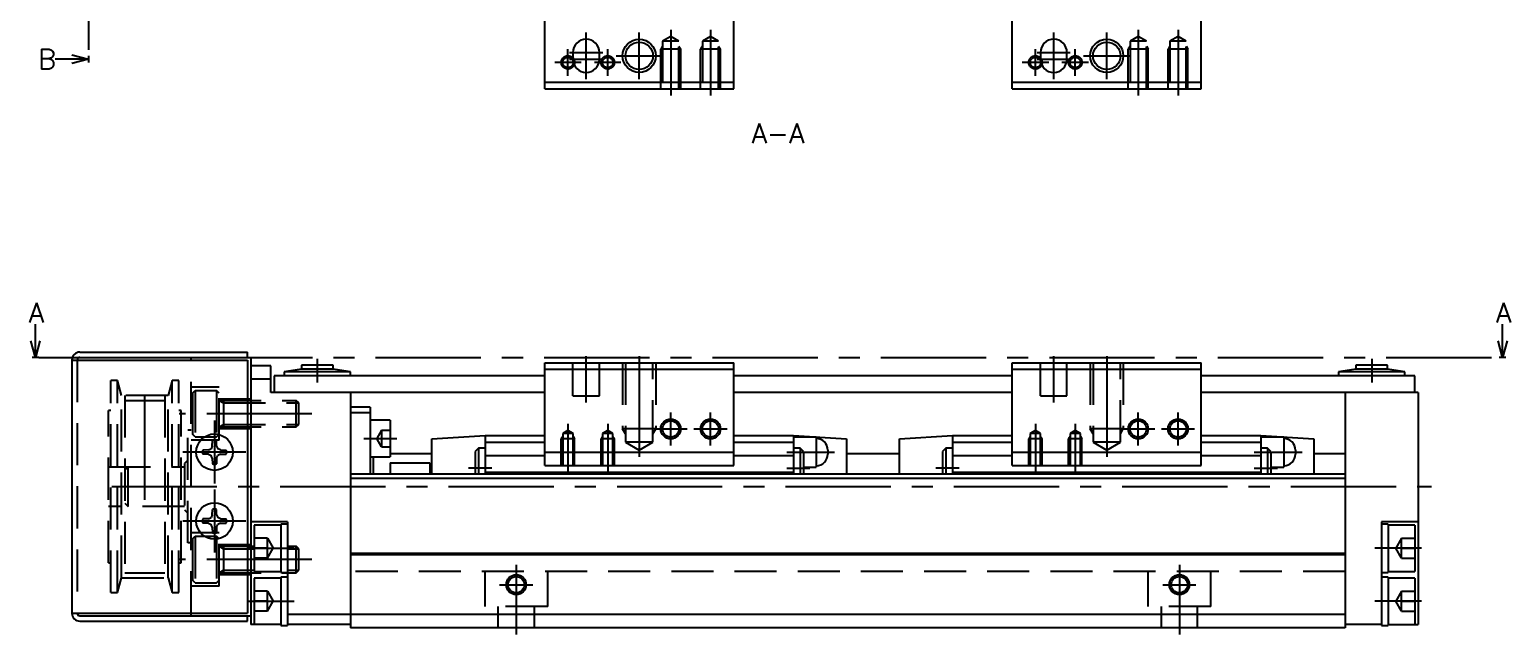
# Model space of a CAD drawing. Extents: x -2 to 470, y -8 to 279.
# Drawn here: x 246.4 to 469.7, y 9 to 100.3 of the extents above; entities that cross this region are included whole.
import ezdxf

# ---------------------------------------------------------------- set-up
doc = ezdxf.new("R2010")
doc.units = 0
doc.header["$LTSCALE"] = 0.5
doc.linetypes.add('CENTER', pattern=[50.8, 31.75, -6.35, 6.35, -6.35])
doc.linetypes.add('DASHED', pattern=[19.05, 12.7, -6.35])
for name, color, linetype in [('MSM_CENTER', 1, 'CENTER'), ('MSM_CONTINUOUS', 7, 'CONTINUOUS'), ('MSM_DASHED', 4, 'DASHED'), ('MSM_NARROW', 5, 'CONTINUOUS'), ('MSM_PART_NUMBER', 7, 'CONTINUOUS')]:
    doc.layers.add(name, color=color, linetype=linetype)
doc.styles.get("Standard").update_dxf_attribs({"font": 'txt.shx', "height": 3, "bigfont": 'bigfont.shx'})

msp = doc.modelspace()

# ---------------------------------------------------------------- linework, layer by layer
at = {"layer": 'MSM_CENTER'}
for p, q in [((255.26, 240.06), (255.26, 96.3)), ((330.31, 92.8), (330.31, 99.8)), ((338.31, 92.8), (338.31, 99.8)), ((343.06, 100.21), (343.06, 90.3)), ((349.06, 100.21), (349.06, 90.3)), ((400.81, 92.8), (400.81, 99.8)), ((408.81, 92.8), (408.81, 99.8)), ((413.56, 100.21), (413.56, 90.3)), ((419.56, 100.21), (419.56, 90.3)), ((327.56, 93.3), (327.56, 97.3)), ((327.81, 96.8), (332.81, 96.8)), ((333.56, 93.3), (333.56, 97.3)), ((334.81, 96.3), (341.81, 96.3)), ((398.06, 93.3), (398.06, 97.3)), ((398.31, 96.8), (403.31, 96.8)), ((404.06, 93.3), (404.06, 97.3)), ((405.31, 96.3), (412.31, 96.3)), ((329.56, 95.3), (325.56, 95.3)), ((327.81, 95.8), (332.81, 95.8)), ((335.56, 95.3), (331.56, 95.3)), ((400.06, 95.3), (396.06, 95.3)), ((398.31, 95.8), (403.31, 95.8)), ((406.06, 95.3), (402.06, 95.3)), ((247.76, 50.8), (468.5, 50.8)), ((289.76, 50.6), (289.76, 47)), ((330.31, 44), (330.31, 51)), ((338.31, 51), (338.31, 35.81)), ((400.81, 44), (400.81, 51)), ((408.81, 51), (408.81, 35.81)), ((448.76, 50.6), (448.76, 47)), ((263.76, 29.3), (263.76, 47.05)), ((343.06, 37.5), (343.06, 42.5)), ((349.06, 37.5), (349.06, 42.5)), ((413.56, 37.5), (413.56, 42.5)), ((419.56, 37.5), (419.56, 42.5)), ((288.96, 42.3), (268.96, 42.3)), ((274.26, 41.25), (274.26, 31.75)), ((327.56, 40.76), (327.56, 33.5)), ((333.56, 40.76), (333.56, 33.5)), ((398.06, 40.76), (398.06, 33.5)), ((404.06, 40.76), (404.06, 33.5)), ((296.76, 38.55), (301.76, 38.55)), ((340.56, 40), (345.56, 40)), ((346.56, 40), (351.56, 40)), ((411.06, 40), (416.06, 40)), ((417.06, 40), (422.06, 40)), ((279.01, 36.5), (269.51, 36.5)), ((360.56, 36.5), (367.76, 36.5)), ((431.06, 36.5), (438.26, 36.5)), ((316.06, 34.1), (312.56, 34.1)), ((360.56, 34.1), (364.06, 34.1)), ((386.56, 34.1), (383.06, 34.1)), ((431.06, 34.1), (434.56, 34.1)), ((258.76, 31.3), (457.76, 31.3)), ((274.26, 30.85), (274.26, 21.35)), ((279.01, 26.1), (269.51, 26.1)), ((288.96, 20.3), (268.96, 20.3)), ((279.26, 22), (286.26, 22)), ((456.26, 22), (449.26, 22)), ((319.76, 19.5), (319.76, 9)), ((419.76, 19.5), (419.76, 9)), ((317.26, 16.5), (322.26, 16.5)), ((417.26, 16.5), (422.26, 16.5)), ((279.26, 14), (286.26, 14)), ((456.26, 14), (449.26, 14))]:
    msp.add_line(p, q, dxfattribs=at)
at = {"layer": 'MSM_CONTINUOUS'}
for p, q in [((324.06, 91.3), (324.06, 102.3)), ((352.56, 91.3), (352.56, 102.3)), ((394.56, 91.3), (394.56, 102.3)), ((423.06, 91.3), (423.06, 102.3)), ((252.76, 96.47), (255.26, 95.8)), ((255.26, 96.3), (255.26, 95.3)), ((328.31, 96.8), (328.31, 95.8)), ((332.31, 95.8), (332.31, 96.8)), ((398.81, 96.8), (398.81, 95.8)), ((402.81, 95.8), (402.81, 96.8)), ((255.26, 95.8), (250.26, 95.8)), ((255.26, 95.8), (252.76, 95.13)), ((324.06, 92.3), (352.56, 92.3)), ((394.56, 92.3), (423.06, 92.3)), ((324.06, 91.3), (352.56, 91.3)), ((394.56, 91.3), (423.06, 91.3)), ((247.26, 50.8), (247.26, 55.8)), ((468.5, 50.8), (468.5, 55.8)), ((247.26, 50.8), (246.59, 53.3)), ((247.93, 53.3), (247.26, 50.8)), ((253.96, 51.6), (279.26, 51.6)), ((279.26, 50.8), (279.26, 51.6)), ((468.5, 50.8), (467.83, 53.3)), ((469.17, 53.3), (468.5, 50.8)), ((247.76, 50.8), (246.76, 50.8)), ((252.76, 50.4), (279.26, 50.4)), ((252.76, 50.4), (252.76, 12.2)), ((253.96, 50.8), (279.76, 50.8)), ((270.76, 50.4), (270.76, 50.8)), ((279.26, 50.4), (279.26, 12.2)), ((279.76, 50.8), (279.76, 10.5)), ((282.76, 49.5), (279.76, 49.5)), ((282.76, 45.5), (282.76, 49.5)), ((287.36, 49.6), (287.36, 49)), ((292.16, 49.6), (287.36, 49.6)), ((292.16, 49), (292.16, 49.6)), ((324.06, 50), (352.56, 50)), ((324.06, 34.5), (324.06, 50)), ((352.56, 34.5), (352.56, 50)), ((394.56, 50), (423.06, 50)), ((394.56, 34.5), (394.56, 50)), ((423.06, 34.5), (423.06, 50)), ((446.36, 49.6), (446.36, 49)), ((451.16, 49.6), (446.36, 49.6)), ((451.16, 49), (451.16, 49.6)), ((469, 50.8), (468, 50.8)), ((282.76, 47.5), (279.76, 47.5)), ((283.26, 48), (283.26, 45.5)), ((324.06, 48), (283.26, 48)), ((287.36, 49), (284.76, 48.6)), ((284.76, 48.6), (284.76, 48)), ((294.76, 48.6), (284.76, 48.6)), ((292.16, 49), (287.36, 49)), ((294.76, 48.6), (292.16, 49)), ((294.76, 48), (294.76, 48.6)), ((324.06, 49), (352.56, 49)), ((394.56, 48), (352.56, 48)), ((394.56, 49), (423.06, 49)), ((455.26, 48), (423.06, 48)), ((446.36, 49), (443.76, 48.6)), ((443.76, 48.6), (443.76, 48)), ((453.76, 48.6), (443.76, 48.6)), ((451.16, 49), (446.36, 49)), ((453.76, 48.6), (451.16, 49)), ((453.76, 48), (453.76, 48.6)), ((455.26, 45.5), (455.26, 48)), ((324.06, 45.5), (282.76, 45.5)), ((294.76, 45.5), (294.76, 10)), ((394.56, 45.5), (352.56, 45.5)), ((455.76, 45.5), (423.06, 45.5)), ((444.76, 45.5), (444.76, 10)), ((455.76, 45.5), (455.76, 10.5)), ((297.76, 43.3), (294.76, 43.3)), ((297.76, 42.45), (294.76, 42.45)), ((297.76, 43.3), (297.76, 33.2)), ((300.76, 41.3), (297.76, 41.3)), ((300.76, 41.3), (300.76, 35.8)), ((273.93, 37.42), (273.95, 38.27)), ((274.59, 37.42), (274.58, 38.27)), ((307.06, 38.5), (315.06, 39)), ((307.06, 33.2), (307.06, 38.5)), ((315.06, 39), (324.06, 39)), ((315.06, 39), (315.06, 33.2)), ((315.06, 38), (324.06, 38)), ((352.56, 39), (361.56, 39)), ((352.56, 38), (361.56, 38)), ((361.56, 39), (369.56, 38.5)), ((361.56, 39), (361.56, 33.2)), ((365.01, 38.75), (361.56, 38.75)), ((365.01, 38.75), (365.01, 34.25)), ((369.56, 38.5), (369.56, 33.2)), ((377.56, 38.5), (385.56, 39)), ((377.56, 33.2), (377.56, 38.5)), ((385.56, 39), (394.56, 39)), ((385.56, 39), (385.56, 33.2)), ((385.56, 38), (394.56, 38)), ((423.06, 39), (432.06, 39)), ((423.06, 38), (432.06, 38)), ((432.06, 39), (440.06, 38.5)), ((432.06, 39), (432.06, 33.2)), ((435.51, 38.75), (432.06, 38.75)), ((435.51, 38.75), (435.51, 34.25)), ((440.06, 38.5), (440.06, 33.2)), ((273.34, 36.83), (272.49, 36.82)), ((273.34, 36.17), (272.49, 36.18)), ((273.34, 36.83), (273.74, 37.02)), ((273.34, 36.17), (273.74, 35.98)), ((273.93, 37.42), (273.74, 37.02)), ((273.93, 35.58), (273.74, 35.98)), ((274.59, 37.42), (274.78, 37.02)), ((274.59, 35.58), (274.78, 35.98)), ((275.19, 36.83), (274.78, 37.02)), ((275.19, 36.17), (274.78, 35.98)), ((275.19, 36.83), (276.03, 36.82)), ((275.19, 36.17), (276.03, 36.18)), ((297.76, 35.8), (300.76, 35.8)), ((298.26, 33.2), (298.26, 35.8)), ((300.76, 36.3), (307.06, 36.3)), ((314.06, 37.1), (313.56, 36.6)), ((313.56, 36.6), (313.56, 33.2)), ((315.06, 37.1), (314.06, 37.1)), ((314.06, 37.1), (314.06, 33.2)), ((315.06, 36), (324.06, 36)), ((324.06, 36.5), (352.56, 36.5)), ((352.56, 36), (361.56, 36)), ((362.56, 37.1), (361.56, 37.1)), ((363.06, 36.6), (362.56, 37.1)), ((362.56, 37.1), (362.56, 33.2)), ((363.06, 36.6), (363.06, 33.2)), ((366.76, 36.8), (366.76, 36.2)), ((369.56, 36.3), (377.56, 36.3)), ((384.56, 37.1), (384.06, 36.6)), ((384.06, 36.6), (384.06, 33.2)), ((385.56, 37.1), (384.56, 37.1)), ((384.56, 37.1), (384.56, 33.2)), ((385.56, 36), (394.56, 36)), ((394.56, 36.5), (423.06, 36.5)), ((423.06, 36), (432.06, 36)), ((433.06, 37.1), (432.06, 37.1)), ((433.56, 36.6), (433.06, 37.1)), ((433.06, 37.1), (433.06, 33.2)), ((433.56, 36.6), (433.56, 33.2)), ((437.26, 36.8), (437.26, 36.2)), ((440.06, 36.3), (444.76, 36.3)), ((273.93, 35.58), (273.95, 34.73)), ((274.59, 35.58), (274.58, 34.73)), ((300.76, 34.87), (306.76, 34.87)), ((300.76, 34.87), (300.76, 33.2)), ((306.76, 34.87), (306.76, 33.2)), ((315.06, 33.5), (361.56, 33.5)), ((324.06, 34.5), (352.56, 34.5)), ((363.06, 34.25), (365.01, 34.25)), ((385.56, 33.5), (432.06, 33.5)), ((394.56, 34.5), (423.06, 34.5)), ((433.56, 34.25), (435.51, 34.25)), ((444.76, 33.2), (294.76, 33.2)), ((444.76, 32.5), (294.76, 32.5)), ((273.93, 27.02), (273.74, 26.62)), ((273.93, 27.02), (273.95, 27.87)), ((274.59, 27.02), (274.58, 27.87)), ((274.59, 27.02), (274.78, 26.62)), ((273.34, 26.43), (272.49, 26.42)), ((273.34, 25.77), (272.49, 25.78)), ((273.34, 26.43), (273.74, 26.62)), ((273.34, 25.77), (273.74, 25.58)), ((273.93, 25.18), (273.74, 25.58)), ((273.93, 25.18), (273.95, 24.33)), ((274.59, 25.18), (274.58, 24.33)), ((274.59, 25.18), (274.78, 25.58)), ((275.19, 26.43), (274.78, 26.62)), ((275.19, 25.77), (274.78, 25.58)), ((275.19, 26.43), (276.03, 26.42)), ((275.19, 25.77), (276.03, 25.78)), ((285.26, 26), (279.76, 26)), ((284.26, 25.5), (280.26, 25.5)), ((280.26, 25.5), (280.26, 18.5)), ((285.26, 25.65), (284.26, 25.65)), ((284.26, 25.65), (284.26, 18.35)), ((285.26, 26), (285.26, 10.35)), ((455.76, 26), (450.26, 26)), ((450.26, 26), (450.26, 10.35)), ((451.26, 25.65), (450.26, 25.65)), ((451.26, 25.65), (451.26, 18.35)), ((455.26, 25.5), (451.26, 25.5)), ((455.26, 25.5), (455.26, 18.5)), ((444.76, 21.2), (294.76, 21.2)), ((444.76, 21), (294.76, 21)), ((280.26, 18.5), (284.26, 18.5)), ((284.26, 18.35), (285.26, 18.35)), ((450.26, 18.35), (451.26, 18.35)), ((451.26, 18.5), (455.26, 18.5)), ((284.26, 17.5), (280.26, 17.5)), ((280.26, 17.5), (280.26, 10.5)), ((285.26, 17.65), (284.26, 17.65)), ((284.26, 17.65), (284.26, 10.35)), ((451.26, 17.65), (450.26, 17.65)), ((451.26, 17.65), (451.26, 10.35)), ((455.26, 17.5), (451.26, 17.5)), ((455.26, 17.5), (455.26, 10.5)), ((252.76, 12.2), (279.26, 12.2)), ((253.96, 11.8), (279.76, 11.8)), ((270.76, 11.8), (270.76, 12.2)), ((279.26, 11), (279.26, 11.8)), ((444.76, 12), (285.26, 12)), ((253.96, 11), (279.26, 11)), ((284.26, 10.5), (279.76, 10.5)), ((284.26, 10.35), (285.26, 10.35)), ((294.76, 10.5), (285.26, 10.5)), ((444.76, 10), (294.76, 10)), ((450.26, 10.5), (444.76, 10.5)), ((450.26, 10.35), (451.26, 10.35)), ((451.26, 10.5), (455.76, 10.5))]:
    msp.add_line(p, q, dxfattribs=at)
for centre, radius in [((338.31, 96.3), 2.07), ((408.81, 96.3), 2.07), ((343.06, 40), 1.23), ((349.06, 40), 1.23), ((413.56, 40), 1.23), ((419.56, 40), 1.23), ((274.26, 36.5), 2.75), ((274.26, 26.1), 2.75), ((319.76, 16.5), 1.23), ((419.76, 16.5), 1.23)]:
    msp.add_circle(centre, radius, dxfattribs=at)
for centre, radius, start, end in [((330.31, 96.8), 2, 0, 180), ((400.81, 96.8), 2, 0, 180), ((330.31, 95.8), 2, 180, 0), ((400.81, 95.8), 2, 180, 0), ((253.96, 50.4), 1.2, 90, 180), ((253.96, 50.4), 0.4, 90, 180), ((274.26, 36.5), 1.8, 79.8876, 100.1124), ((365.01, 36.8), 1.75, 0, 90), ((435.51, 36.8), 1.75, 0, 90), ((274.26, 36.5), 1.8, 169.8876, 190.1124), ((274.26, 36.5), 1.8, 349.8876, 10.1124), ((365.01, 36.2), 1.75, 270, 0), ((435.51, 36.2), 1.75, 270, 0), ((274.26, 36.5), 1.8, 259.8876, 280.1124), ((274.26, 26.1), 1.8, 79.8876, 100.1124), ((274.26, 26.1), 1.8, 169.8876, 190.1124), ((274.26, 26.1), 1.8, 349.8876, 10.1124), ((274.26, 26.1), 1.8, 259.8876, 280.1124), ((253.96, 12.2), 1.2, 180, 270), ((253.96, 12.2), 0.4, 180, 270)]:
    msp.add_arc(centre, radius, start, end, dxfattribs=at)
at = {"layer": 'MSM_DASHED'}
for p, q in [((343.06, 99.21), (341.83, 98.5)), ((341.83, 98.5), (341.83, 91.3)), ((344.29, 98.5), (341.83, 98.5)), ((344.29, 98.5), (343.06, 99.21)), ((344.29, 91.3), (344.29, 98.5)), ((349.06, 99.21), (347.83, 98.5)), ((347.83, 98.5), (347.83, 91.3)), ((350.29, 98.5), (347.83, 98.5)), ((350.29, 98.5), (349.06, 99.21)), ((350.29, 91.3), (350.29, 98.5)), ((413.56, 99.21), (412.33, 98.5)), ((412.33, 98.5), (412.33, 91.3)), ((414.79, 98.5), (412.33, 98.5)), ((414.79, 98.5), (413.56, 99.21)), ((414.79, 91.3), (414.79, 98.5)), ((419.56, 99.21), (418.33, 98.5)), ((418.33, 98.5), (418.33, 91.3)), ((420.79, 98.5), (418.33, 98.5)), ((420.79, 98.5), (419.56, 99.21)), ((420.79, 91.3), (420.79, 98.5)), ((341.83, 97.77), (341.56, 97.3)), ((344.56, 97.3), (341.56, 97.3)), ((341.56, 91.3), (341.56, 97.3)), ((344.29, 97.77), (344.56, 97.3)), ((344.56, 91.3), (344.56, 97.3)), ((347.83, 97.77), (347.56, 97.3)), ((350.56, 97.3), (347.56, 97.3)), ((347.56, 91.3), (347.56, 97.3)), ((350.29, 97.77), (350.56, 97.3)), ((350.56, 91.3), (350.56, 97.3)), ((412.33, 97.77), (412.06, 97.3)), ((415.06, 97.3), (412.06, 97.3)), ((412.06, 91.3), (412.06, 97.3)), ((414.79, 97.77), (415.06, 97.3)), ((415.06, 91.3), (415.06, 97.3)), ((418.33, 97.77), (418.06, 97.3)), ((421.06, 97.3), (418.06, 97.3)), ((418.06, 91.3), (418.06, 97.3)), ((420.79, 97.77), (421.06, 97.3)), ((421.06, 91.3), (421.06, 97.3)), ((253.56, 50.4), (253.56, 12.2)), ((270.76, 12.2), (270.76, 50.4)), ((328.31, 45), (328.31, 50)), ((332.31, 45), (332.31, 50)), ((335.81, 50), (335.81, 40)), ((336.24, 50), (336.24, 38)), ((340.38, 38), (340.38, 50)), ((340.81, 50), (340.81, 40)), ((398.81, 45), (398.81, 50)), ((402.81, 45), (402.81, 50)), ((406.31, 50), (406.31, 40)), ((406.74, 50), (406.74, 38)), ((410.88, 38), (410.88, 50)), ((411.31, 50), (411.31, 40)), ((259.66, 47.3), (258.62, 47.3)), ((258.62, 15.3), (258.62, 47.3)), ((259.66, 15.3), (259.66, 47.3)), ((260.26, 45.05), (259.66, 47.3)), ((267.86, 47.3), (267.26, 45.05)), ((268.9, 47.3), (267.86, 47.3)), ((267.86, 15.3), (267.86, 47.3)), ((268.9, 15.3), (268.9, 47.3)), ((267.26, 45.05), (260.26, 45.05)), ((260.26, 17.55), (260.26, 45.05)), ((260.76, 45.05), (260.76, 17.55)), ((266.76, 45.05), (266.76, 17.55)), ((267.26, 17.55), (267.26, 45.05)), ((274.96, 46.3), (270.76, 46.3)), ((270.96, 45.4), (271.36, 45.8)), ((270.96, 45.4), (270.96, 39.2)), ((271.36, 45.8), (271.36, 38.8)), ((271.36, 45.8), (274.56, 45.8)), ((274.96, 45.4), (274.56, 45.8)), ((274.56, 45.8), (274.56, 38.8)), ((274.96, 38.3), (274.96, 46.3)), ((328.31, 45), (332.31, 45)), ((398.81, 45), (402.81, 45)), ((258.26, 19.8), (258.26, 42.8)), ((258.62, 42.8), (258.26, 42.8)), ((260.76, 44.29), (266.76, 44.29)), ((269.26, 42.8), (268.9, 42.8)), ((269.26, 19.8), (269.26, 42.8)), ((274.96, 44.55), (279.76, 44.55)), ((274.96, 44.3), (286.58, 44.3)), ((274.96, 44.3), (275.62, 43.92)), ((275.62, 44.3), (275.62, 40.3)), ((275.62, 43.92), (286.96, 43.92)), ((286.96, 43.92), (286.58, 44.3)), ((286.58, 40.3), (286.58, 44.3)), ((286.96, 40.68), (286.96, 43.92)), ((274.96, 40.3), (275.62, 40.68)), ((274.96, 40.3), (286.58, 40.3)), ((275.62, 40.68), (286.96, 40.68)), ((286.58, 40.3), (286.96, 40.68)), ((270.76, 39.8), (270.26, 39.8)), ((270.26, 22.8), (270.26, 39.8)), ((274.96, 38.3), (270.76, 38.3)), ((271.36, 38.8), (270.96, 39.2)), ((271.36, 38.8), (274.56, 38.8)), ((274.56, 38.8), (274.96, 39.2)), ((274.96, 40.05), (279.76, 40.05)), ((299.46, 39.8), (298.74, 38.55)), ((299.46, 37.3), (298.74, 38.55)), ((299.46, 39.8), (300.76, 39.8)), ((299.46, 39.8), (299.46, 37.3)), ((299.46, 38.55), (300.76, 38.55)), ((326.78, 38.87), (326.56, 38.5)), ((328.56, 38.5), (326.56, 38.5)), ((326.56, 34.5), (326.56, 38.5)), ((327.56, 39.76), (326.78, 39.31)), ((328.34, 39.31), (326.78, 39.31)), ((326.78, 39.31), (326.78, 34.5)), ((328.34, 39.31), (327.56, 39.76)), ((328.34, 34.5), (328.34, 39.31)), ((328.34, 38.87), (328.56, 38.5)), ((328.56, 34.5), (328.56, 38.5)), ((332.78, 38.87), (332.56, 38.5)), ((334.56, 38.5), (332.56, 38.5)), ((332.56, 34.5), (332.56, 38.5)), ((333.56, 39.76), (332.78, 39.31)), ((334.34, 39.31), (332.78, 39.31)), ((332.78, 39.31), (332.78, 34.5)), ((334.34, 39.31), (333.56, 39.76)), ((334.34, 34.5), (334.34, 39.31)), ((334.34, 38.87), (334.56, 38.5)), ((334.56, 34.5), (334.56, 38.5)), ((340.81, 40), (335.81, 40)), ((336.24, 39.25), (335.81, 40)), ((340.38, 38), (336.24, 38)), ((336.24, 38), (338.31, 36.81)), ((338.31, 36.81), (340.38, 38)), ((340.38, 39.25), (340.81, 40)), ((397.28, 38.87), (397.06, 38.5)), ((399.06, 38.5), (397.06, 38.5)), ((397.06, 34.5), (397.06, 38.5)), ((398.06, 39.76), (397.28, 39.31)), ((398.84, 39.31), (397.28, 39.31)), ((397.28, 39.31), (397.28, 34.5)), ((398.84, 39.31), (398.06, 39.76)), ((398.84, 34.5), (398.84, 39.31)), ((398.84, 38.87), (399.06, 38.5)), ((399.06, 34.5), (399.06, 38.5)), ((403.28, 38.87), (403.06, 38.5)), ((405.06, 38.5), (403.06, 38.5)), ((403.06, 34.5), (403.06, 38.5)), ((404.06, 39.76), (403.28, 39.31)), ((404.84, 39.31), (403.28, 39.31)), ((403.28, 39.31), (403.28, 34.5)), ((404.84, 39.31), (404.06, 39.76)), ((404.84, 34.5), (404.84, 39.31)), ((404.84, 38.87), (405.06, 38.5)), ((405.06, 34.5), (405.06, 38.5)), ((411.31, 40), (406.31, 40)), ((406.74, 39.25), (406.31, 40)), ((410.88, 38), (406.74, 38)), ((406.74, 38), (408.81, 36.81)), ((408.81, 36.81), (410.88, 38)), ((410.88, 39.25), (411.31, 40)), ((299.46, 37.3), (300.76, 37.3)), ((258.26, 34.3), (269.76, 34.3)), ((261.26, 34.3), (260.76, 33.8)), ((261.26, 28.3), (261.26, 34.3)), ((270.26, 35.3), (269.76, 34.8)), ((269.76, 34.8), (269.76, 27.8)), ((269.76, 28.3), (258.26, 28.3)), ((260.76, 28.8), (261.26, 28.3)), ((269.76, 27.8), (270.26, 27.3)), ((270.76, 22.8), (270.26, 22.8)), ((274.96, 24.3), (270.76, 24.3)), ((270.96, 23.4), (271.36, 23.8)), ((270.96, 23.4), (270.96, 17.2)), ((271.36, 23.8), (271.36, 16.8)), ((271.36, 23.8), (274.56, 23.8)), ((274.96, 23.4), (274.56, 23.8)), ((274.56, 23.8), (274.56, 16.8)), ((274.96, 16.3), (274.96, 24.3)), ((274.96, 22.55), (279.76, 22.55)), ((282.26, 23.5), (280.26, 23.5)), ((282.26, 20.5), (282.26, 23.5)), ((282.26, 23.5), (283.13, 22)), ((453.26, 23.5), (452.4, 22)), ((453.26, 20.5), (453.26, 23.5)), ((453.26, 23.5), (455.26, 23.5)), ((274.96, 22.3), (280.26, 22.3)), ((274.96, 22.3), (275.62, 21.92)), ((275.62, 22.3), (275.62, 18.3)), ((275.62, 21.92), (280.26, 21.92)), ((282.26, 22), (280.26, 22)), ((282.26, 20.5), (280.26, 20.5)), ((282.26, 20.5), (283.13, 22)), ((285.26, 22.3), (286.58, 22.3)), ((285.26, 21.92), (286.96, 21.92)), ((286.58, 18.3), (286.58, 22.3)), ((286.96, 21.92), (286.58, 22.3)), ((286.96, 18.68), (286.96, 21.92)), ((453.26, 20.5), (452.4, 22)), ((453.26, 22), (455.26, 22)), ((453.26, 20.5), (455.26, 20.5)), ((258.26, 19.8), (258.62, 19.8)), ((260.76, 18.31), (266.76, 18.31)), ((268.9, 19.8), (269.26, 19.8)), ((274.96, 18.3), (275.62, 18.68)), ((274.96, 18.3), (286.58, 18.3)), ((274.96, 18.05), (279.76, 18.05)), ((275.62, 18.68), (280.26, 18.68)), ((285.26, 18.68), (286.96, 18.68)), ((286.58, 18.3), (286.96, 18.68)), ((444.76, 18.5), (294.76, 18.5)), ((315.01, 18.5), (315.01, 13.2)), ((324.51, 13.2), (324.51, 18.5)), ((415.01, 18.5), (415.01, 13.2)), ((424.51, 13.2), (424.51, 18.5)), ((259.66, 15.3), (260.26, 17.55)), ((260.26, 17.55), (267.26, 17.55)), ((267.26, 17.55), (267.86, 15.3)), ((274.96, 16.3), (270.76, 16.3)), ((271.36, 16.8), (270.96, 17.2)), ((271.36, 16.8), (274.56, 16.8)), ((274.56, 16.8), (274.96, 17.2)), ((258.62, 15.3), (259.66, 15.3)), ((267.86, 15.3), (268.9, 15.3)), ((282.26, 15.5), (280.26, 15.5)), ((282.26, 14), (280.26, 14)), ((282.26, 12.5), (282.26, 15.5)), ((282.26, 15.5), (283.13, 14)), ((282.26, 12.5), (283.13, 14)), ((453.26, 15.5), (452.4, 14)), ((453.26, 12.5), (452.4, 14)), ((453.26, 12.5), (453.26, 15.5)), ((453.26, 15.5), (455.26, 15.5)), ((453.26, 14), (455.26, 14)), ((282.26, 12.5), (280.26, 12.5)), ((324.51, 13.2), (315.01, 13.2)), ((317.01, 13.2), (317.01, 10)), ((322.51, 10), (322.51, 13.2)), ((424.51, 13.2), (415.01, 13.2)), ((417.01, 13.2), (417.01, 10)), ((422.51, 10), (422.51, 13.2)), ((453.26, 12.5), (455.26, 12.5))]:
    msp.add_line(p, q, dxfattribs=at)
for centre, radius in [((327.56, 95.3), 1), ((327.56, 95.3), 0.784), ((333.56, 95.3), 1), ((333.56, 95.3), 0.784), ((398.06, 95.3), 1), ((398.06, 95.3), 0.784), ((404.06, 95.3), 1), ((404.06, 95.3), 0.784)]:
    msp.add_circle(centre, radius, dxfattribs=at)
at = {"layer": 'MSM_NARROW'}
for centre, radius in [((338.31, 96.3), 2.5), ((408.81, 96.3), 2.5), ((343.06, 40), 1.5), ((349.06, 40), 1.5), ((413.56, 40), 1.5), ((419.56, 40), 1.5), ((319.76, 16.5), 1.5), ((419.76, 16.5), 1.5)]:
    msp.add_circle(centre, radius, dxfattribs=at)

# ---------------------------------------------------------------- texts
at = {"layer": 'MSM_PART_NUMBER'}
for s, p in [('B', (247.65, 94.3)), ('A-A', (355.25, 83.1)), ('A', (246.26, 56.05)), ('A', (467.49, 56.05))]:
    msp.add_text(s, height=3, dxfattribs=at).set_placement(p)

doc.saveas('drawing.dxf')
